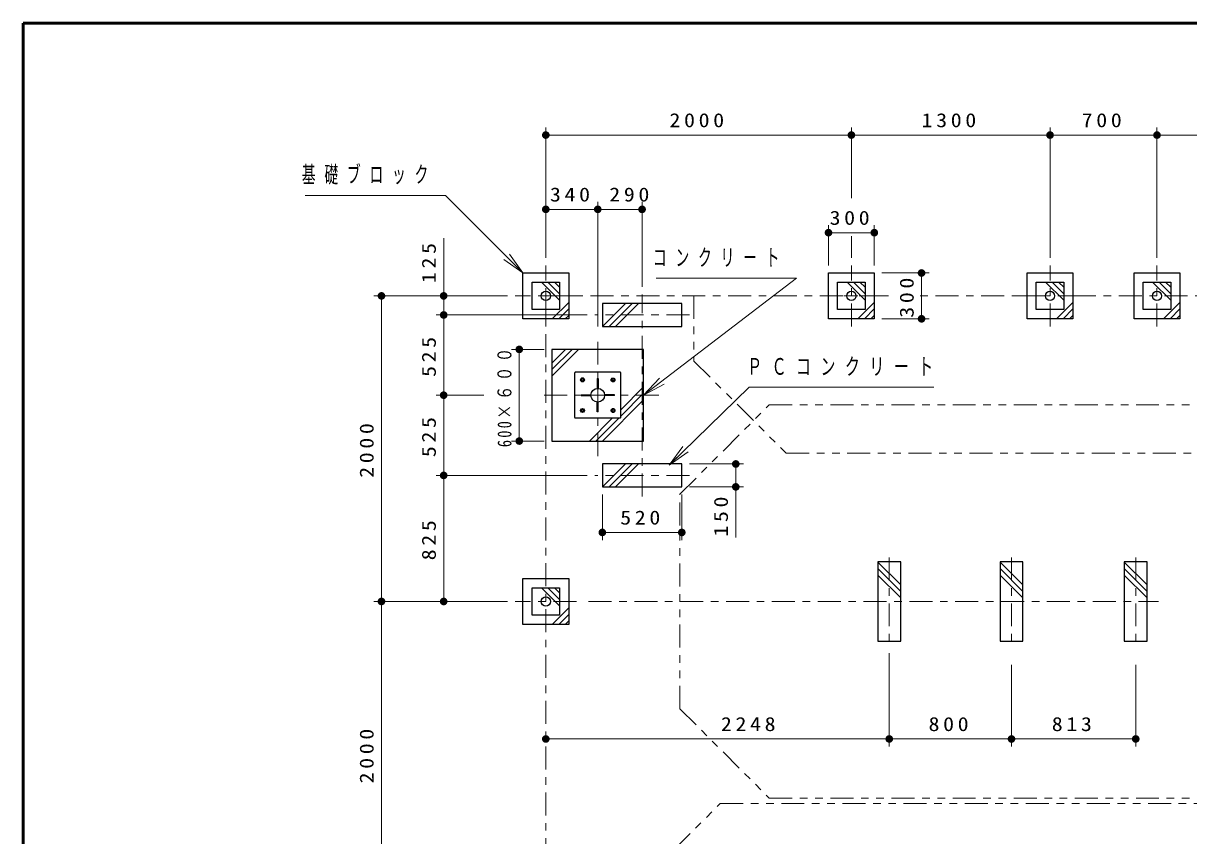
# Model space of a CAD drawing. Units: millimetres on the paper, scale 1:50. Extents: x 35 to 420, y -297 to 267.
# Drawn here: x 35 to 187.5, y -136.3 to -30 of the extents above; entities that cross this region are included whole.
import ezdxf

# ---------------------------------------------------------------- set-up
doc = ezdxf.new("R2010")
doc.units = ezdxf.units.MM
doc.linetypes.add('USER2', pattern=[6, 3, -1, 1, -1])
doc.linetypes.add('USER3', pattern=[8, 3, -1, 1, -1, 1, -1])
doc.layers.add('1_50', color=20, linetype='Continuous', lineweight=25)
doc.layers.add('NAKAMURA図枠', color=7, linetype='Continuous', lineweight=13)
doc.styles.add('ＭＳ ゴシック', font='')
doc.styles.get('ＭＳ ゴシック').set_extended_font_data('MS Gothic')

# ---------------------------------------------------------------- blocks, each defined once
blk = doc.blocks.new('filled_dot')
at = {"color": 0, "linetype": 'Continuous', "lineweight": -2, "const_width": 1.25}
blk.add_lwpolyline([(-0.625, 0, 1), (0.625, 0, 1)], format="xyb", close=True, dxfattribs=at)

msp = doc.modelspace()

# ---------------------------------------------------------------- linework, layer by layer
at = {"layer": '1_50', "color": 7, "lineweight": 13}
for p, q in [((103.391, -60.682), (103.391, -43.631)), ((143.391, -52.875), (143.391, -43.631)), ((169.391, -60.682), (169.391, -43.631)), ((183.391, -60.682), (183.391, -43.631)), ((103.391, -44.631), (143.391, -44.631)), ((143.391, -44.631), (169.391, -44.631)), ((169.391, -44.631), (183.391, -44.631)), ((183.391, -44.631), (197.391, -44.631)), ((103.391, -60.682), (103.391, -53.355)), ((110.191, -68.682), (110.191, -53.355)), ((110.191, -69.682), (110.191, -53.355)), ((115.991, -64.486), (115.991, -53.355)), ((103.391, -54.355), (110.191, -54.355)), ((110.191, -54.355), (115.991, -54.355)), ((140.391, -61.682), (140.391, -56.406)), ((146.391, -61.682), (146.391, -56.406)), ((140.391, -57.406), (146.391, -57.406)), ((143.391, -60.682), (143.391, -57.875)), ((90.026, -68.182), (90.026, -58.145)), ((100.391, -62.682), (97.917, -60.914)), ((100.391, -62.682), (98.27, -60.561)), ((98.624, -60.207), (100.391, -62.682)), ((105.191, -66.258), (102.815, -63.882)), ((105.191, -65.41), (103.664, -63.882)), ((105.191, -64.561), (104.512, -63.882)), ((145.191, -66.258), (142.815, -63.882)), ((145.191, -65.41), (143.664, -63.882)), ((145.191, -64.561), (144.512, -63.882)), ((147.391, -62.682), (153.572, -62.682)), ((152.572, -62.682), (152.572, -68.682)), ((171.191, -66.258), (168.815, -63.882)), ((171.191, -65.41), (169.664, -63.882)), ((171.191, -64.561), (170.512, -63.882)), ((185.191, -66.258), (182.815, -63.882)), ((185.191, -65.41), (183.664, -63.882)), ((185.191, -64.561), (184.512, -63.882)), ((98.391, -65.682), (80.882, -65.682)), ((81.882, -105.682), (81.882, -65.682)), ((106.391, -66.535), (104.244, -68.682)), ((113.832, -66.682), (110.832, -69.682)), ((114.681, -66.682), (111.681, -69.682)), ((115.529, -66.682), (112.529, -69.682)), ((146.391, -66.535), (144.244, -68.682)), ((172.391, -66.535), (170.244, -68.682)), ((186.391, -66.535), (184.244, -68.682)), ((108.791, -68.182), (89.026, -68.182)), ((90.026, -78.682), (90.026, -68.182)), ((106.391, -67.383), (105.093, -68.682)), ((106.391, -68.232), (105.941, -68.682)), ((146.391, -67.383), (145.093, -68.682)), ((146.391, -68.232), (145.941, -68.682)), ((172.391, -67.383), (171.093, -68.682)), ((172.391, -68.232), (171.941, -68.682)), ((186.391, -67.383), (185.093, -68.682)), ((186.391, -68.232), (185.941, -68.682)), ((147.391, -68.682), (153.572, -68.682)), ((103.191, -72.682), (98.92, -72.682)), ((99.92, -84.682), (99.92, -72.682)), ((107.679, -72.682), (104.191, -76.17)), ((106.831, -72.682), (104.191, -75.321)), ((105.982, -72.682), (104.191, -74.473)), ((116.191, -77.586), (113.191, -80.586)), ((116.191, -78.682), (118.269, -76.461)), ((116.191, -78.682), (118.573, -76.858)), ((118.877, -77.255), (116.191, -78.682)), ((95.27, -78.682), (89.026, -78.682)), ((90.026, -89.182), (90.026, -78.682)), ((116.191, -79.283), (110.793, -84.682)), ((116.191, -78.435), (113.191, -81.435)), ((112.096, -81.682), (109.096, -84.682)), ((112.944, -81.682), (109.944, -84.682)), ((103.191, -84.682), (98.92, -84.682)), ((119.524, -87.826), (121.325, -85.375)), ((119.524, -87.826), (121.674, -85.734)), ((122.023, -86.092), (119.524, -87.826)), ((113.832, -87.682), (110.832, -90.682)), ((114.681, -87.682), (111.681, -90.682)), ((115.529, -87.682), (112.529, -90.682)), ((122.191, -87.682), (129.258, -87.682)), ((128.258, -87.682), (128.258, -97.304)), ((108.791, -89.182), (89.026, -89.182)), ((90.026, -105.682), (90.026, -89.182)), ((122.191, -90.682), (129.258, -90.682)), ((110.791, -91.682), (110.791, -97.645)), ((121.191, -91.682), (121.191, -97.645)), ((121.191, -96.645), (110.791, -96.645)), ((149.847, -103.523), (146.847, -100.523)), ((165.847, -103.523), (162.847, -100.523)), ((182.111, -103.523), (179.111, -100.523)), ((149.847, -104.371), (146.847, -101.371)), ((165.847, -104.371), (162.847, -101.371)), ((182.111, -104.371), (179.111, -101.371)), ((149.847, -105.22), (146.847, -102.22)), ((165.847, -105.22), (162.847, -102.22)), ((182.111, -105.22), (179.111, -102.22)), ((105.191, -106.258), (102.815, -103.882)), ((105.191, -105.41), (103.664, -103.882)), ((105.191, -104.561), (104.512, -103.882)), ((98.391, -105.682), (80.882, -105.682)), ((81.882, -145.682), (81.882, -105.682)), ((106.391, -106.535), (104.244, -108.682)), ((106.391, -107.383), (105.093, -108.682)), ((106.391, -108.232), (105.941, -108.682)), ((148.347, -112.432), (148.347, -124.678)), ((164.347, -113.993), (164.347, -124.678)), ((180.611, -113.993), (180.611, -124.678)), ((148.347, -123.678), (103.391, -123.678)), ((164.347, -123.678), (148.347, -123.678)), ((180.611, -123.678), (164.347, -123.678))]:
    msp.add_line(p, q, dxfattribs=at)
at = {"layer": '1_50', "color": 7, "linetype": 'USER2', "lineweight": 13}
for p, q in [((103.391, -69.682), (103.391, -61.682)), ((143.391, -69.682), (143.391, -61.682)), ((169.391, -69.682), (169.391, -61.682)), ((183.391, -69.682), (183.391, -61.682)), ((115.991, -91.926), (115.991, -65.486)), ((107.391, -65.682), (99.391, -65.682)), ((147.391, -65.682), (139.391, -65.682)), ((173.391, -65.682), (165.391, -65.682)), ((187.391, -65.682), (179.391, -65.682)), ((122.191, -68.182), (109.791, -68.182)), ((110.191, -86.682), (110.191, -70.682)), ((118.191, -78.682), (102.191, -78.682)), ((122.191, -89.182), (109.791, -89.182)), ((103.391, -109.682), (103.391, -101.682)), ((107.391, -105.682), (99.391, -105.682)), ((108.991, -105.682), (183.576, -105.682))]:
    msp.add_line(p, q, dxfattribs=at)
at = {"layer": '1_50', "color": 7}
for p, q in [((100.391, -68.682), (100.391, -62.682)), ((100.391, -62.682), (106.391, -62.682)), ((106.391, -62.682), (106.391, -68.682)), ((140.391, -68.682), (140.391, -62.682)), ((140.391, -62.682), (146.391, -62.682)), ((146.391, -62.682), (146.391, -68.682)), ((166.391, -68.682), (166.391, -62.682)), ((166.391, -62.682), (172.391, -62.682)), ((172.391, -62.682), (172.391, -68.682)), ((180.391, -68.682), (180.391, -62.682)), ((180.391, -62.682), (186.391, -62.682)), ((186.391, -62.682), (186.391, -68.682)), ((106.391, -68.682), (100.391, -68.682)), ((146.391, -68.682), (140.391, -68.682)), ((172.391, -68.682), (166.391, -68.682)), ((186.391, -68.682), (180.391, -68.682)), ((104.191, -72.682), (104.191, -84.682)), ((116.191, -72.682), (104.191, -72.682)), ((116.191, -84.682), (116.191, -72.682)), ((107.191, -81.622), (107.191, -75.742)), ((113.131, -75.682), (107.251, -75.682)), ((113.191, -81.622), (113.191, -75.742)), ((108.066, -76.465), (107.941, -76.682)), ((107.941, -76.682), (108.066, -76.898)), ((108.317, -76.465), (108.067, -76.465)), ((108.067, -76.898), (108.317, -76.898)), ((108.441, -76.682), (108.316, -76.465)), ((108.316, -76.898), (108.441, -76.682)), ((110.131, -76.491), (110.251, -76.491)), ((110.131, -76.491), (110.131, -77.791)), ((110.251, -76.491), (110.251, -77.791)), ((111.941, -76.682), (112.066, -76.465)), ((112.067, -76.898), (111.942, -76.682)), ((112.066, -76.465), (112.316, -76.465)), ((112.316, -76.898), (112.066, -76.898)), ((112.317, -76.465), (112.442, -76.682)), ((112.442, -76.682), (112.317, -76.898)), ((108, -78.622), (108, -78.742)), ((108, -78.622), (109.3, -78.622)), ((108, -78.742), (109.3, -78.742)), ((112.382, -78.622), (111.082, -78.622)), ((112.382, -78.742), (111.082, -78.742)), ((112.382, -78.742), (112.382, -78.622)), ((107.941, -80.682), (108.066, -80.465)), ((108.066, -80.899), (107.941, -80.682)), ((108.067, -80.466), (108.317, -80.466)), ((108.316, -80.466), (108.441, -80.682)), ((108.441, -80.682), (108.316, -80.899)), ((110.131, -80.873), (110.131, -79.573)), ((110.251, -80.873), (110.251, -79.573)), ((111.941, -80.682), (112.066, -80.899)), ((112.067, -80.466), (111.942, -80.682)), ((112.316, -80.466), (112.066, -80.466)), ((112.442, -80.682), (112.317, -80.465)), ((112.317, -80.899), (112.442, -80.682)), ((113.131, -81.682), (107.251, -81.682)), ((108.317, -80.899), (108.067, -80.899)), ((110.251, -80.873), (110.131, -80.873)), ((112.066, -80.899), (112.316, -80.899)), ((104.191, -84.682), (116.191, -84.682)), ((100.391, -108.682), (100.391, -102.682)), ((100.391, -102.682), (106.391, -102.682)), ((106.391, -102.682), (106.391, -108.682)), ((106.391, -108.682), (100.391, -108.682))]:
    msp.add_line(p, q, dxfattribs=at)
at = {"layer": '1_50', "color": 131, "linetype": 'USER2', "lineweight": 13}
for p, q in [((103.391, -211.682), (103.391, -65.682)), ((148.254, -65.682), (103.391, -65.682)), ((277.391, -65.682), (152.111, -65.682))]:
    msp.add_line(p, q, dxfattribs=at)
at = {"layer": '1_50', "color": 70, "linetype": 'USER3', "lineweight": 13}
for p, q in [((120.933, -91.648), (132.648, -79.932)), ((132.648, -79.932), (192.775, -79.932)), ((120.933, -119.716), (120.933, -91.648)), ((120.933, -119.716), (132.648, -131.432)), ((132.648, -131.432), (192.775, -131.432))]:
    msp.add_line(p, q, dxfattribs=at)
at = {"layer": '1_50', "color": 2, "linetype": 'USER2', "lineweight": 13}
for p, q in [((148.347, -99.932), (148.347, -111.432)), ((164.347, -99.932), (164.347, -111.432)), ((180.611, -99.932), (180.611, -111.432))]:
    msp.add_line(p, q, dxfattribs=at)
at = {"layer": '1_50', "color": 7, "lineweight": 13}
for points in [[(100.391, -62.682), (90.251, -52.542), (71.875, -52.542)], [(116.191, -78.682), (136.19, -63.363), (117.832, -63.363)], [(119.524, -87.826), (130.004, -77.63), (154.192, -77.63)]]:
    msp.add_lwpolyline(points, dxfattribs=at)
at = {"layer": '1_50', "color": 7}
for points in [[(101.591, -63.882), (105.191, -63.882), (105.191, -67.482), (101.591, -67.482)], [(141.591, -63.882), (145.191, -63.882), (145.191, -67.482), (141.591, -67.482)], [(167.591, -63.882), (171.191, -63.882), (171.191, -67.482), (167.591, -67.482)], [(181.591, -63.882), (185.191, -63.882), (185.191, -67.482), (181.591, -67.482)], [(121.191, -69.682), (121.191, -66.682), (110.791, -66.682), (110.791, -69.682)], [(121.191, -90.682), (121.191, -87.682), (110.791, -87.682), (110.791, -90.682)], [(146.847, -110.882), (149.847, -110.882), (149.847, -100.482), (146.847, -100.482)], [(162.847, -110.882), (165.847, -110.882), (165.847, -100.482), (162.847, -100.482)], [(179.111, -110.882), (182.111, -110.882), (182.111, -100.482), (179.111, -100.482)], [(101.591, -103.882), (105.191, -103.882), (105.191, -107.482), (101.591, -107.482)]]:
    msp.add_lwpolyline(points, close=True, dxfattribs=at)
at = {"layer": '1_50', "color": 7, "linetype": 'USER3', "lineweight": 13}
msp.add_lwpolyline([(122.786, -65.682), (122.786, -74.217), (134.857, -86.287), (219.926, -86.287), (231.996, -74.217), (231.996, -65.682)], dxfattribs=at)
at = {"layer": '1_50', "color": 70, "linetype": 'USER3', "lineweight": 13}
msp.add_lwpolyline([(189.175, -132.131), (200.891, -143.847), (200.891, -171.916), (189.175, -183.631), (126.227, -183.631), (114.511, -171.916), (114.511, -143.847), (126.227, -132.131)], close=True, dxfattribs=at)
at = {"layer": '1_50', "color": 7}
for centre, radius in [((103.391, -65.682), 0.605), ((143.391, -65.682), 0.605), ((169.391, -65.682), 0.605), ((183.391, -65.682), 0.605), ((108.191, -76.682), 0.25), ((108.191, -76.682), 0.127), ((110.191, -78.682), 0.891), ((112.191, -76.682), 0.25), ((112.191, -76.682), 0.127), ((108.191, -80.682), 0.25), ((108.191, -80.682), 0.127), ((112.191, -80.682), 0.25), ((112.191, -80.682), 0.127), ((103.391, -105.682), 0.605)]:
    msp.add_circle(centre, radius, dxfattribs=at)
for centre, start, end in [((107.251, -75.742), 89.99997, 180.00002), ((113.131, -75.742), 359.99998, 90.00003), ((107.251, -81.622), 180.00004, 270.00002), ((113.131, -81.622), 269.99998, 359.99996)]:
    msp.add_arc(centre, 0.06, start, end, dxfattribs=at)
at = {"layer": 'NAKAMURA図枠', "lineweight": 50}
for p, q in [((420, -30), (35, -30)), ((35, -30), (35, -297))]:
    msp.add_line(p, q, dxfattribs=at)

# ---------------------------------------------------------------- block references
at = {"layer": '1_50', "color": 7, "lineweight": 13, "xscale": 0.4, "yscale": 0.4}
for p in [(103.391, -44.631), (143.391, -44.631), (169.391, -44.631), (183.391, -44.631), (103.391, -54.355), (110.191, -54.355), (140.391, -57.406), (110.791, -96.645), (103.391, -123.678), (148.347, -123.678), (164.347, -123.678)]:
    msp.add_blockref('filled_dot', p, dxfattribs=at)
for p, rotation in [((143.391, -44.631), 180), ((169.391, -44.631), 180), ((183.391, -44.631), 180), ((110.191, -54.355), 180), ((115.991, -54.355), 180), ((146.391, -57.406), 180), ((152.572, -62.682), 270), ((81.882, -65.682), 270), ((90.026, -65.682), 270), ((90.026, -68.182), 90), ((90.026, -68.182), 270), ((152.572, -68.682), 90), ((99.92, -72.682), 270), ((90.026, -78.682), 90), ((90.026, -78.682), 270), ((99.92, -84.682), 90), ((128.258, -87.682), 270), ((90.026, -89.182), 90), ((90.026, -89.182), 270), ((128.258, -90.682), 90), ((121.191, -96.645), 180), ((81.882, -105.682), 90), ((81.882, -105.682), 270), ((90.026, -105.682), 90), ((148.347, -123.678), 180), ((164.347, -123.678), 180), ((180.611, -123.678), 180)]:
    msp.add_blockref('filled_dot', p, dxfattribs=dict(at, rotation=rotation))

# ---------------------------------------------------------------- texts
at = {"layer": '1_50', "color": 7, "style": 'ＭＳ ゴシック'}
for s, insert, char_height, attachment_point in [('\\T1.33;\\W1.15;2000', (123.391, -43.631), 1.833, 8), ('\\T1.33;\\W1.15;1300', (156.391, -43.631), 1.833, 8), ('\\T1.33;\\W1.15;700', (176.391, -43.631), 1.833, 8), ('\\T1.64;\\W0.6;基礎ブロック', (71.458, -49.892), 2.199, 4), ('\\T1.33;\\W1.15;340', (106.791, -53.355), 1.833, 8), ('\\T1.33;\\W1.15;290', (114.557, -53.355), 1.833, 8), ('\\T1.33;\\W1.15;300', (143.391, -56.406), 1.833, 8), ('\\T1.64;\\W0.6;コンクリート', (117.415, -60.713), 2.199, 4), ('\\T1.64;\\W0.65;ＰＣコンクリート', (129.758, -74.98), 2.199, 4), ('\\T1.33;\\W1.15;520', (115.991, -95.645), 1.833, 8), ('\\T1.33;\\W1.15;2248', (130.124, -122.678), 1.833, 8), ('\\T1.33;\\W1.15;800', (156.347, -122.678), 1.833, 8), ('\\T1.33;\\W1.15;813', (172.479, -122.678), 1.833, 8)]:
    msp.add_mtext(s, dxfattribs=dict(at, insert=insert, char_height=char_height, attachment_point=attachment_point))
at = {"layer": '1_50', "color": 7, "char_height": 1.833, "attachment_point": 8, "rotation": 90, "style": 'ＭＳ ゴシック'}
for s, insert in [('\\T1.33;\\W1.15;125', (89.026, -61.145)), ('\\T1.33;\\W1.15;300', (151.572, -65.682)), ('\\T1.33;\\W1.15;525', (89.026, -73.432)), ('\\T1.32;\\W0.75;600×６００', (98.92, -78.682)), ('\\T1.33;\\W1.15;525', (89.026, -83.932)), ('\\T1.33;\\W1.15;2000', (80.882, -85.682)), ('\\T1.33;\\W1.15;150', (127.258, -94.335)), ('\\T1.33;\\W1.15;825', (89.026, -97.432)), ('\\T1.33;\\W1.15;2000', (80.882, -125.682))]:
    msp.add_mtext(s, dxfattribs=dict(at, insert=insert))

doc.saveas('drawing.dxf')
